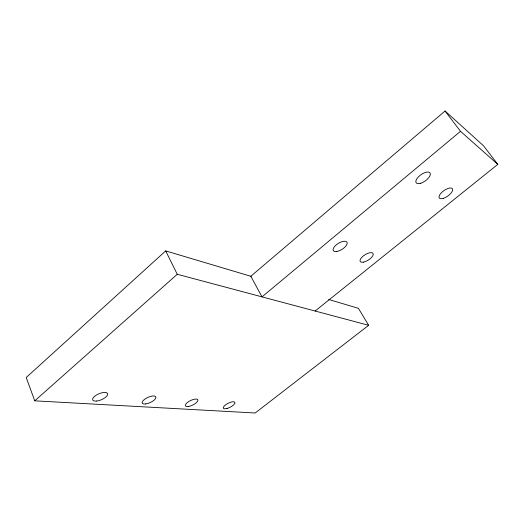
<?xml version="1.0" encoding="UTF-8"?>
<svg xmlns="http://www.w3.org/2000/svg" width="524" height="524" viewBox="0 0 524 524"><rect width="100%" height="100%" fill="white"/><g stroke="black" fill="none" stroke-linecap="round" stroke-linejoin="round"><path stroke-width="0.79" d="M251.081 276.344L165.695 250.904L26.2 377.529L34.754 400.834L255.188 412.997L368.654 325.299L358.409 308.322L328.64 299.453M34.754 400.834L177.256 274.275L368.654 325.299M497.8 164.385L483.475 145.738L445.066 111.003L250.813 276.266L262.013 296.872L460.498 131.321L497.8 164.385L315.121 311.027M445.066 111.003L460.498 131.321M165.695 250.904L177.256 274.275M96.645 401.056A8.115 3.242 -23 0 0 107.708 393.989A8.115 3.242 -23 0 0 96.069 395.253A8.115 3.242 -23 0 0 96.645 401.056M145.548 403.978A7.467 2.843 -24.6 0 0 155.916 397.389A7.467 2.843 -24.6 0 0 145.62 398.607A7.467 2.843 -24.6 0 0 145.548 403.978M188.201 406.519A6.93 2.515 -25.9 0 0 197.961 400.356A6.93 2.515 -25.9 0 0 188.758 401.535A6.93 2.515 -25.9 0 0 188.201 406.519M227.082 408.471A6.471 2.234 -26.9 0 0 234.89 402.353A6.471 2.234 -26.9 0 0 225.372 405A6.471 2.234 -26.9 0 0 227.082 408.471M336.827 251.468A8.03 3.53 -31.7 0 0 347.209 242.966A8.03 3.53 -31.7 0 0 336.356 244.76A8.03 3.53 -31.7 0 0 336.827 251.468M363.335 262.17A7.591 3.144 -32.1 0 0 373.265 254.199A7.591 3.144 -32.1 0 0 363.256 255.994A7.591 3.144 -32.1 0 0 363.335 262.17M420.765 183.243A8.515 3.786 -35.4 0 0 430.237 173.274A8.515 3.786 -35.4 0 0 418.283 177.007A8.515 3.786 -35.4 0 0 420.765 183.243M443.474 198.321A8.037 3.354 -35.3 0 0 452.579 189.066A8.037 3.354 -35.3 0 0 441.463 192.681A8.037 3.354 -35.3 0 0 443.474 198.321"/></g></svg>
